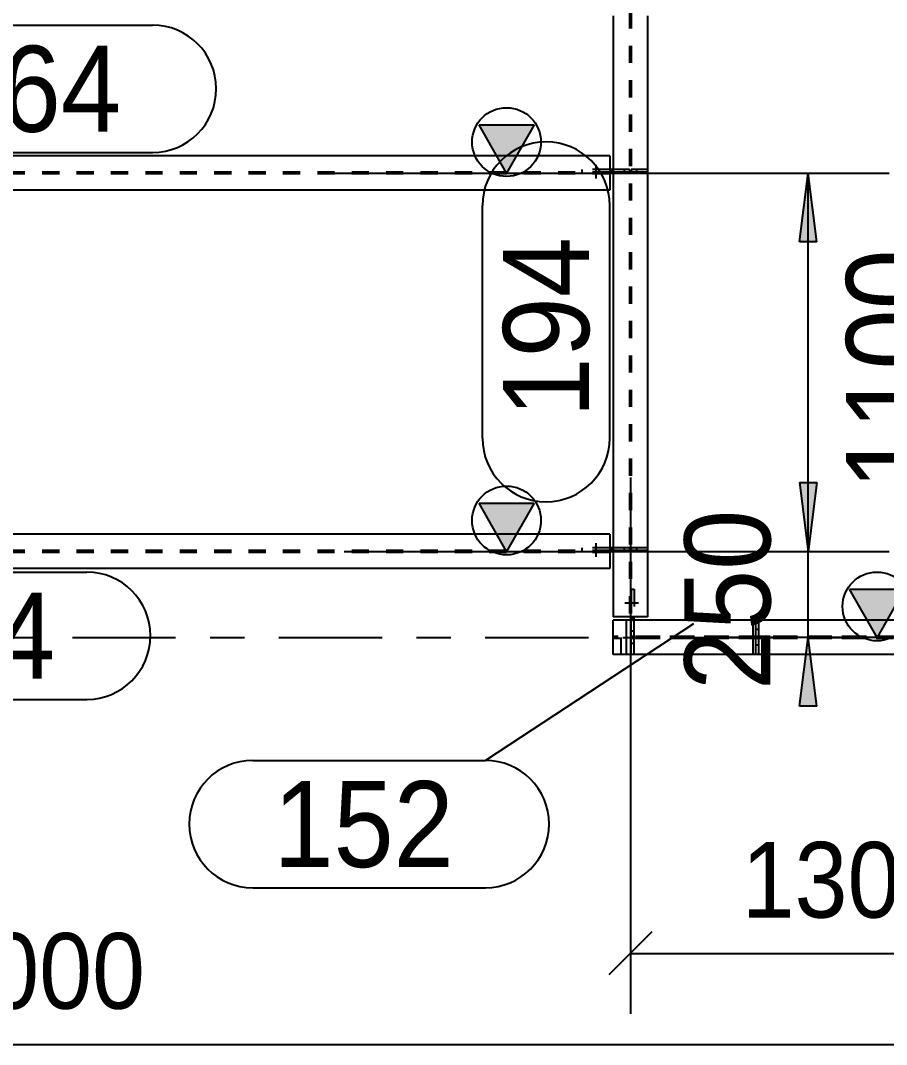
# Model space of a CAD drawing. Header units: millimetres. Extents: x 0 to 594, y 0 to 420.
# Drawn here: x 375.02 to 400.2, y 273.26 to 303.03 of the extents above; entities that cross this region are included whole.
import ezdxf

# ---------------------------------------------------------------- set-up
doc = ezdxf.new("R2010")
doc.units = ezdxf.units.MM
doc.header["$MEASUREMENT"] = 0
for name, pattern in [('XKITLINE00', [0]), ('XKITLINE02', [4, 2, -2]), ('XKITLINE03', [6, 3, -1, 1, -1]), ('XKITLINE04', [3, 0.5, -0.5, 0.5, -0.5, 0.5, -0.5])]:
    doc.linetypes.add(name, pattern=pattern)
for name, color, linetype in [('dimension', 7, 'Continuous'), ('grid', 7, 'Continuous'), ('mark', 7, 'Continuous'), ('part1', 7, 'Continuous')]:
    doc.layers.add(name, color=color, linetype=linetype)
doc.styles.add('STYLE_1', font='ARIAL.TTF', dxfattribs={"height": 0.2})

# ---------------------------------------------------------------- blocks, each defined once
blk = doc.blocks.new('*D362')
at = {"layer": 'grid', "color": 4, "linetype": 'XKITLINE03'}
blk.add_line((90.963, 1424.247), (486.501, 1424.247), dxfattribs=at)
blk = doc.blocks.new('*D388')
at = {"layer": 'part1', "color": 2, "linetype": 'XKITLINE04'}
for p, q in [((419.155, 1457.447), (419.155, 1424.847)), ((419.21, 1457.447), (419.21, 1424.847))]:
    blk.add_line(p, q, dxfattribs=at)
at = {"layer": 'part1', "color": 0, "linetype": 'XKITLINE00'}
for p, q in [((418.683, 1442.317), (418.683, 1424.847)), ((419.683, 1442.317), (419.683, 1424.847)), ((419.683, 1424.847), (418.683, 1424.847))]:
    blk.add_line(p, q, dxfattribs=at)
blk = doc.blocks.new('*D389')
at = {"layer": 'part1', "color": 0, "linetype": 'XKITLINE00'}
for p, q in [((415.583, 1437.747), (414.783, 1439.147)), ((414.783, 1439.147), (416.383, 1439.147)), ((416.383, 1439.147), (415.583, 1437.747)), ((383.783, 1438.247), (383.783, 1437.247)), ((418.583, 1438.247), (383.783, 1438.247)), ((418.583, 1438.247), (418.583, 1437.247)), ((418.583, 1437.247), (383.783, 1437.247))]:
    blk.add_line(p, q, dxfattribs=at)
at = {"layer": 'part1', "color": 2, "linetype": 'XKITLINE04'}
for p, q in [((418.583, 1437.775), (383.783, 1437.775)), ((418.583, 1437.72), (383.783, 1437.72))]:
    blk.add_line(p, q, dxfattribs=at)
at = {"layer": 'part1', "color": 0, "linetype": 'XKITLINE00'}
blk.add_circle((415.583, 1438.647), 1, dxfattribs=at)
at = {"layer": 'part1', "color": 0}
blk.add_solid([(414.783, 1439.147), (416.383, 1439.147), (414.783, 1439.147), (415.583, 1437.747)], dxfattribs=at)
blk = doc.blocks.new('*D390')
at = {"layer": 'part1', "color": 0, "linetype": 'XKITLINE00'}
for p, q in [((415.583, 1426.747), (414.783, 1428.147)), ((414.783, 1428.147), (416.383, 1428.147)), ((416.383, 1428.147), (415.583, 1426.747)), ((418.583, 1427.247), (383.783, 1427.247)), ((383.783, 1427.247), (383.783, 1426.247)), ((418.583, 1427.247), (418.583, 1426.247)), ((418.583, 1426.247), (383.783, 1426.247))]:
    blk.add_line(p, q, dxfattribs=at)
at = {"layer": 'part1', "color": 2, "linetype": 'XKITLINE04'}
for p, q in [((418.583, 1426.775), (383.783, 1426.775)), ((418.583, 1426.72), (383.783, 1426.72))]:
    blk.add_line(p, q, dxfattribs=at)
at = {"layer": 'part1', "color": 0, "linetype": 'XKITLINE00'}
blk.add_circle((415.583, 1427.647), 1, dxfattribs=at)
at = {"layer": 'part1', "color": 0}
blk.add_solid([(414.783, 1428.147), (416.383, 1428.147), (414.783, 1428.147), (415.583, 1426.747)], dxfattribs=at)
blk = doc.blocks.new('*D403')
at = {"layer": 'part1', "color": 0, "linetype": 'XKITLINE00'}
for p, q in [((426.355, 1424.247), (425.555, 1425.647)), ((425.555, 1425.647), (427.155, 1425.647)), ((427.155, 1425.647), (426.355, 1424.247)), ((418.683, 1423.747), (418.683, 1424.747)), ((428.913, 1424.747), (418.683, 1424.747)), ((428.833, 1423.747), (428.833, 1424.747)), ((428.913, 1423.747), (428.913, 1424.747)), ((428.913, 1423.747), (418.683, 1423.747))]:
    blk.add_line(p, q, dxfattribs=at)
at = {"layer": 'part1', "color": 2, "linetype": 'XKITLINE04'}
for p, q in [((428.833, 1424.275), (418.683, 1424.275)), ((428.833, 1424.22), (418.683, 1424.22)), ((422.915, 1424.22), (418.683, 1424.22)), ((428.533, 1424.22), (428.533, 1424.275)), ((428.781, 1424.275), (428.537, 1424.275)), ((428.913, 1423.747), (428.913, 1424.22))]:
    blk.add_line(p, q, dxfattribs=at)
at = {"layer": 'part1', "color": 0, "linetype": 'XKITLINE00'}
blk.add_circle((426.355, 1425.147), 1, dxfattribs=at)
at = {"layer": 'part1', "color": 0}
blk.add_solid([(425.555, 1425.647), (427.155, 1425.647), (425.555, 1425.647), (426.355, 1424.247)], dxfattribs=at)
blk = doc.blocks.new('*D555')
at = {"layer": 'dimension', "color": 1, "linetype": 'XKITLINE00'}
blk.add_line((372.183, 1412.412), (432.183, 1412.412), dxfattribs=at)
at = {"layer": 'dimension', "color": 1, "style": 'STYLE_1', "width": 0.9}
blk.add_text('6000', height=2.2, dxfattribs=at).set_placement((398.919, 1413.452))
blk = doc.blocks.new('*D693')
at = {"layer": 'dimension', "color": 1, "linetype": 'XKITLINE00'}
for p, q in [((424.105, 1428.747), (424.355, 1426.747)), ((424.105, 1428.747), (424.605, 1428.747)), ((424.605, 1428.747), (424.355, 1426.747)), ((410.866, 1426.747), (426.355, 1426.747)), ((424.355, 1424.247), (424.355, 1426.747)), ((441.861, 1424.247), (422.005, 1424.247)), ((424.105, 1422.247), (424.355, 1424.247)), ((424.605, 1422.247), (424.355, 1424.247)), ((424.605, 1422.247), (424.105, 1422.247))]:
    blk.add_line(p, q, dxfattribs=at)
at = {"layer": 'dimension', "color": 1}
for points in [[(424.355, 1426.747), (424.105, 1428.747), (424.355, 1426.747), (424.605, 1428.747)], [(424.355, 1424.247), (424.605, 1422.247), (424.355, 1424.247), (424.105, 1422.247)]]:
    blk.add_solid(points, dxfattribs=at)
at = {"layer": 'dimension', "color": 1, "style": 'STYLE_1', "width": 0.9}
blk.add_text('250', height=2.5, rotation=90.0002, dxfattribs=at).set_placement((423.255, 1422.716))
blk = doc.blocks.new('*D707')
at = {"layer": 'part1', "color": 2, "linetype": 'XKITLINE04'}
for p, q in [((422.835, 1424.275), (422.835, 1424.747)), ((422.915, 1424.747), (422.835, 1424.747)), ((422.915, 1424.275), (422.915, 1424.747)), ((422.915, 1424.475), (422.835, 1424.475)), ((422.915, 1424.275), (422.835, 1424.275))]:
    blk.add_line(p, q, dxfattribs=at)
blk = doc.blocks.new('*D747')
at = {"layer": 'dimension', "color": 1, "linetype": 'XKITLINE00'}
for p, q in [((419.183, 1428.892), (419.183, 1413.301)), ((432.183, 1422.374), (432.183, 1413.301)), ((419.805, 1415.684), (418.56, 1414.439)), ((432.805, 1415.684), (431.56, 1414.439)), ((419.183, 1415.061), (432.183, 1415.061))]:
    blk.add_line(p, q, dxfattribs=at)
at = {"layer": 'dimension', "color": 1, "style": 'STYLE_1', "width": 0.9}
blk.add_text('1300', height=2.2, dxfattribs=at).set_placement((422.419, 1416.101))
blk = doc.blocks.new('*D750')
at = {"layer": 'dimension', "color": 1, "linetype": 'XKITLINE00'}
for p, q in [((410.365, 1437.747), (426.705, 1437.747)), ((424.105, 1435.747), (424.355, 1437.747)), ((424.355, 1426.747), (424.355, 1437.747)), ((424.605, 1435.747), (424.355, 1437.747)), ((424.605, 1435.747), (424.105, 1435.747)), ((424.105, 1428.747), (424.355, 1426.747)), ((424.105, 1428.747), (424.605, 1428.747)), ((424.605, 1428.747), (424.355, 1426.747)), ((410.866, 1426.747), (426.705, 1426.747))]:
    blk.add_line(p, q, dxfattribs=at)
at = {"layer": 'dimension', "color": 1}
for points in [[(424.355, 1437.747), (424.605, 1435.747), (424.355, 1437.747), (424.105, 1435.747)], [(424.355, 1426.747), (424.105, 1428.747), (424.355, 1426.747), (424.605, 1428.747)]]:
    blk.add_solid(points, dxfattribs=at)
at = {"layer": 'dimension', "color": 1, "style": 'STYLE_1', "width": 0.9}
blk.add_text('1100', height=2.5, rotation=90.0002, dxfattribs=at).set_placement((427.955, 1428.539))
blk = doc.blocks.new('*D781')
at = {"layer": 'mark', "color": 1, "linetype": 'XKITLINE00'}
for p, q in [((421.024, 1424.638), (414.969, 1420.67)), ((408.206, 1420.67), (414.969, 1420.67)), ((414.969, 1420.67), (414.969, 1420.67)), ((408.206, 1416.97), (414.969, 1416.97))]:
    blk.add_line(p, q, dxfattribs=at)
for centre, start, end in [((408.206, 1418.82), 90, -90), ((414.969, 1418.82), -90, 90)]:
    blk.add_arc(centre, 1.85, start, end, dxfattribs=at)
at = {"layer": 'mark', "color": 1, "style": 'STYLE_1', "width": 0.9}
blk.add_text('152', height=2.5, dxfattribs=at).set_placement((408.806, 1417.57))
blk = doc.blocks.new('*D782')
at = {"layer": 'mark', "color": 1, "linetype": 'XKITLINE00'}
for p, q in [((414.883, 1430.04), (414.883, 1436.802)), ((418.583, 1430.04), (418.583, 1436.802))]:
    blk.add_line(p, q, dxfattribs=at)
for centre, start, end in [((416.733, 1436.802), 0, 180), ((416.733, 1430.04), 180, 0)]:
    blk.add_arc(centre, 1.85, start, end, dxfattribs=at)
at = {"layer": 'mark', "color": 1, "style": 'STYLE_1', "width": 0.9}
blk.add_text('194', height=2.5, rotation=90.0002, dxfattribs=at).set_placement((417.983, 1430.64))
blk = doc.blocks.new('*D783')
at = {"layer": 'mark', "color": 1, "linetype": 'XKITLINE00'}
for p, q in [((396.618, 1426.147), (403.381, 1426.147)), ((396.618, 1422.447), (403.381, 1422.447))]:
    blk.add_line(p, q, dxfattribs=at)
for centre, start, end in [((396.618, 1424.297), 90, -90), ((403.381, 1424.297), -90, 90)]:
    blk.add_arc(centre, 1.85, start, end, dxfattribs=at)
at = {"layer": 'mark', "color": 1, "style": 'STYLE_1', "width": 0.9}
blk.add_text('164', height=2.5, dxfattribs=at).set_placement((397.218, 1423.047))
blk = doc.blocks.new('*D785')
at = {"layer": 'part1', "color": 2, "linetype": 'XKITLINE04'}
for p, q in [((419.21, 1423.747), (419.21, 1424.22)), ((419.29, 1424.22), (419.21, 1424.22)), ((419.29, 1423.747), (419.29, 1424.22)), ((419.29, 1424.07), (419.21, 1424.07)), ((419.29, 1423.747), (419.21, 1423.747))]:
    blk.add_line(p, q, dxfattribs=at)
blk = doc.blocks.new('*D787')
at = {"layer": 'part1', "color": 2, "linetype": 'XKITLINE04'}
for p, q in [((422.915, 1424.22), (422.835, 1424.22)), ((422.835, 1423.747), (422.835, 1424.22)), ((422.915, 1423.747), (422.915, 1424.22)), ((422.915, 1424.02), (422.835, 1424.02)), ((422.915, 1423.747), (422.835, 1423.747))]:
    blk.add_line(p, q, dxfattribs=at)
blk = doc.blocks.new('*D790')
at = {"layer": 'part1', "color": 2, "linetype": 'XKITLINE04'}
for p, q in [((419.21, 1437.855), (419.21, 1437.775)), ((419.683, 1437.855), (419.21, 1437.855)), ((419.683, 1437.775), (419.21, 1437.775)), ((419.36, 1437.855), (419.36, 1437.775)), ((419.683, 1437.855), (419.683, 1437.775))]:
    blk.add_line(p, q, dxfattribs=at)
blk = doc.blocks.new('*D791')
at = {"layer": 'part1', "color": 0, "linetype": 'XKITLINE02'}
blk.add_line((418.183, 1437.987), (418.183, 1437.587), dxfattribs=at)
blk.add_line((418.183, 1437.987), (418.183, 1437.587), dxfattribs=at)
blk = doc.blocks.new('*D792')
at = {"layer": 'part1', "color": 2, "linetype": 'XKITLINE04'}
for p, q in [((417.783, 1437.775), (417.783, 1437.855)), ((417.783, 1437.775), (417.783, 1437.855)), ((418.583, 1437.855), (417.783, 1437.855)), ((418.583, 1437.775), (417.783, 1437.775)), ((418.633, 1437.775), (418.633, 1437.855)), ((419.155, 1437.855), (418.683, 1437.855)), ((419.155, 1437.855), (418.683, 1437.855)), ((418.683, 1437.775), (418.683, 1437.855)), ((418.683, 1437.775), (418.683, 1437.855)), ((418.683, 1437.775), (418.683, 1437.855)), ((418.683, 1437.775), (418.683, 1437.855)), ((419.155, 1437.775), (418.683, 1437.775)), ((419.155, 1437.775), (418.683, 1437.775)), ((419.005, 1437.855), (419.005, 1437.775)), ((419.155, 1437.855), (419.155, 1437.775))]:
    blk.add_line(p, q, dxfattribs=at)
at = {"layer": 'part1', "color": 0, "linetype": 'XKITLINE00'}
for p, q in [((418.683, 1437.855), (418.583, 1437.855)), ((418.683, 1437.775), (418.583, 1437.775)), ((418.633, 1437.775), (418.633, 1437.855))]:
    blk.add_line(p, q, dxfattribs=at)
blk = doc.blocks.new('*D793')
at = {"layer": 'part1', "color": 2, "linetype": 'XKITLINE04'}
for p, q in [((419.21, 1426.855), (419.21, 1426.775)), ((419.683, 1426.855), (419.21, 1426.855)), ((419.683, 1426.775), (419.21, 1426.775)), ((419.36, 1426.855), (419.36, 1426.775)), ((419.683, 1426.855), (419.683, 1426.775))]:
    blk.add_line(p, q, dxfattribs=at)
blk = doc.blocks.new('*D794')
at = {"layer": 'part1', "color": 0, "linetype": 'XKITLINE02'}
blk.add_line((418.183, 1426.987), (418.183, 1426.587), dxfattribs=at)
blk.add_line((418.183, 1426.987), (418.183, 1426.587), dxfattribs=at)
blk = doc.blocks.new('*D795')
at = {"layer": 'part1', "color": 2, "linetype": 'XKITLINE04'}
for p, q in [((417.783, 1426.775), (417.783, 1426.855)), ((417.783, 1426.775), (417.783, 1426.855)), ((418.583, 1426.855), (417.783, 1426.855)), ((418.583, 1426.775), (417.783, 1426.775)), ((418.633, 1426.775), (418.633, 1426.855)), ((419.155, 1426.855), (418.683, 1426.855)), ((419.155, 1426.855), (418.683, 1426.855)), ((418.683, 1426.775), (418.683, 1426.855)), ((418.683, 1426.775), (418.683, 1426.855)), ((418.683, 1426.775), (418.683, 1426.855)), ((418.683, 1426.775), (418.683, 1426.855)), ((419.155, 1426.775), (418.683, 1426.775)), ((419.155, 1426.775), (418.683, 1426.775)), ((419.005, 1426.855), (419.005, 1426.775)), ((419.155, 1426.855), (419.155, 1426.775))]:
    blk.add_line(p, q, dxfattribs=at)
at = {"layer": 'part1', "color": 0, "linetype": 'XKITLINE00'}
for p, q in [((418.683, 1426.855), (418.583, 1426.855)), ((418.683, 1426.775), (418.583, 1426.775)), ((418.633, 1426.775), (418.633, 1426.855))]:
    blk.add_line(p, q, dxfattribs=at)
blk = doc.blocks.new('*D796')
at = {"layer": 'part1', "color": 0, "linetype": 'XKITLINE02'}
blk.add_line((419.423, 1425.247), (419.023, 1425.247), dxfattribs=at)
blk.add_line((419.423, 1425.247), (419.023, 1425.247), dxfattribs=at)
blk = doc.blocks.new('*D797')
at = {"layer": 'part1', "color": 2, "linetype": 'XKITLINE04'}
for p, q in [((419.21, 1425.647), (419.21, 1424.847)), ((419.21, 1425.647), (419.29, 1425.647)), ((419.21, 1425.647), (419.29, 1425.647)), ((419.21, 1425.647), (419.21, 1424.847)), ((419.29, 1425.647), (419.29, 1424.847)), ((419.29, 1425.647), (419.29, 1424.847)), ((419.21, 1424.797), (419.29, 1424.797)), ((419.21, 1424.747), (419.29, 1424.747)), ((419.21, 1424.747), (419.29, 1424.747)), ((419.21, 1424.275), (419.21, 1424.747)), ((419.21, 1424.747), (419.29, 1424.747)), ((419.21, 1424.747), (419.29, 1424.747)), ((419.21, 1424.275), (419.21, 1424.747)), ((419.29, 1424.275), (419.29, 1424.747)), ((419.29, 1424.275), (419.29, 1424.747)), ((419.29, 1424.425), (419.21, 1424.425)), ((419.29, 1424.275), (419.21, 1424.275))]:
    blk.add_line(p, q, dxfattribs=at)
at = {"layer": 'part1', "color": 0, "linetype": 'XKITLINE00'}
for p, q in [((419.21, 1424.747), (419.21, 1424.847)), ((419.29, 1424.747), (419.29, 1424.847)), ((419.21, 1424.797), (419.29, 1424.797))]:
    blk.add_line(p, q, dxfattribs=at)
blk = doc.blocks.new('*D801')
at = {"layer": 'part1', "color": 2, "linetype": 'XKITLINE04'}
for p, q in [((418.915, 1423.747), (418.915, 1424.747)), ((422.366, 1424.747), (418.915, 1424.747)), ((419.075, 1424.275), (419.075, 1424.747)), ((426.206, 1424.747), (422.755, 1424.747)), ((422.755, 1424.275), (422.755, 1424.747)), ((422.915, 1423.747), (422.915, 1424.747)), ((426.046, 1424.275), (419.075, 1424.275)), ((419.075, 1423.747), (419.075, 1424.22)), ((426.046, 1424.22), (419.075, 1424.22)), ((422.755, 1423.747), (422.755, 1424.22)), ((422.366, 1423.747), (418.915, 1423.747)), ((426.206, 1423.747), (422.755, 1423.747))]:
    blk.add_line(p, q, dxfattribs=at)
blk = doc.blocks.new('*D802')
at = {"layer": 'mark', "color": 1, "linetype": 'XKITLINE00'}
for p, q in [((398.532, 1442.047), (405.295, 1442.047)), ((398.532, 1438.347), (405.295, 1438.347))]:
    blk.add_line(p, q, dxfattribs=at)
for centre, start, end in [((398.532, 1440.197), 90, -90), ((405.295, 1440.197), -90, 90)]:
    blk.add_arc(centre, 1.85, start, end, dxfattribs=at)
at = {"layer": 'mark', "color": 1, "style": 'STYLE_1', "width": 0.9}
blk.add_text('164', height=2.5, dxfattribs=at).set_placement((399.132, 1438.947))

msp = doc.modelspace()

# ---------------------------------------------------------------- block references
at = {"layer": 'dimension'}
for name in ['*D750', '*D747', '*D693', '*D555']:
    msp.add_blockref(name, (-26.435, -1139.151), dxfattribs=at)
at = {"layer": 'grid'}
msp.add_blockref('*D362', (-26.435, -1139.151), dxfattribs=at)
at = {"layer": 'mark'}
for name in ['*D802', '*D782', '*D783', '*D781']:
    msp.add_blockref(name, (-26.435, -1139.151), dxfattribs=at)
at = {"layer": 'part1'}
for name in ['*D388', '*D389', '*D792', '*D791', '*D790', '*D390', '*D795', '*D794', '*D793', '*D403', '*D797', '*D796', '*D801', '*D707', '*D785', '*D787']:
    msp.add_blockref(name, (-26.435, -1139.151), dxfattribs=at)

doc.saveas('drawing.dxf')
